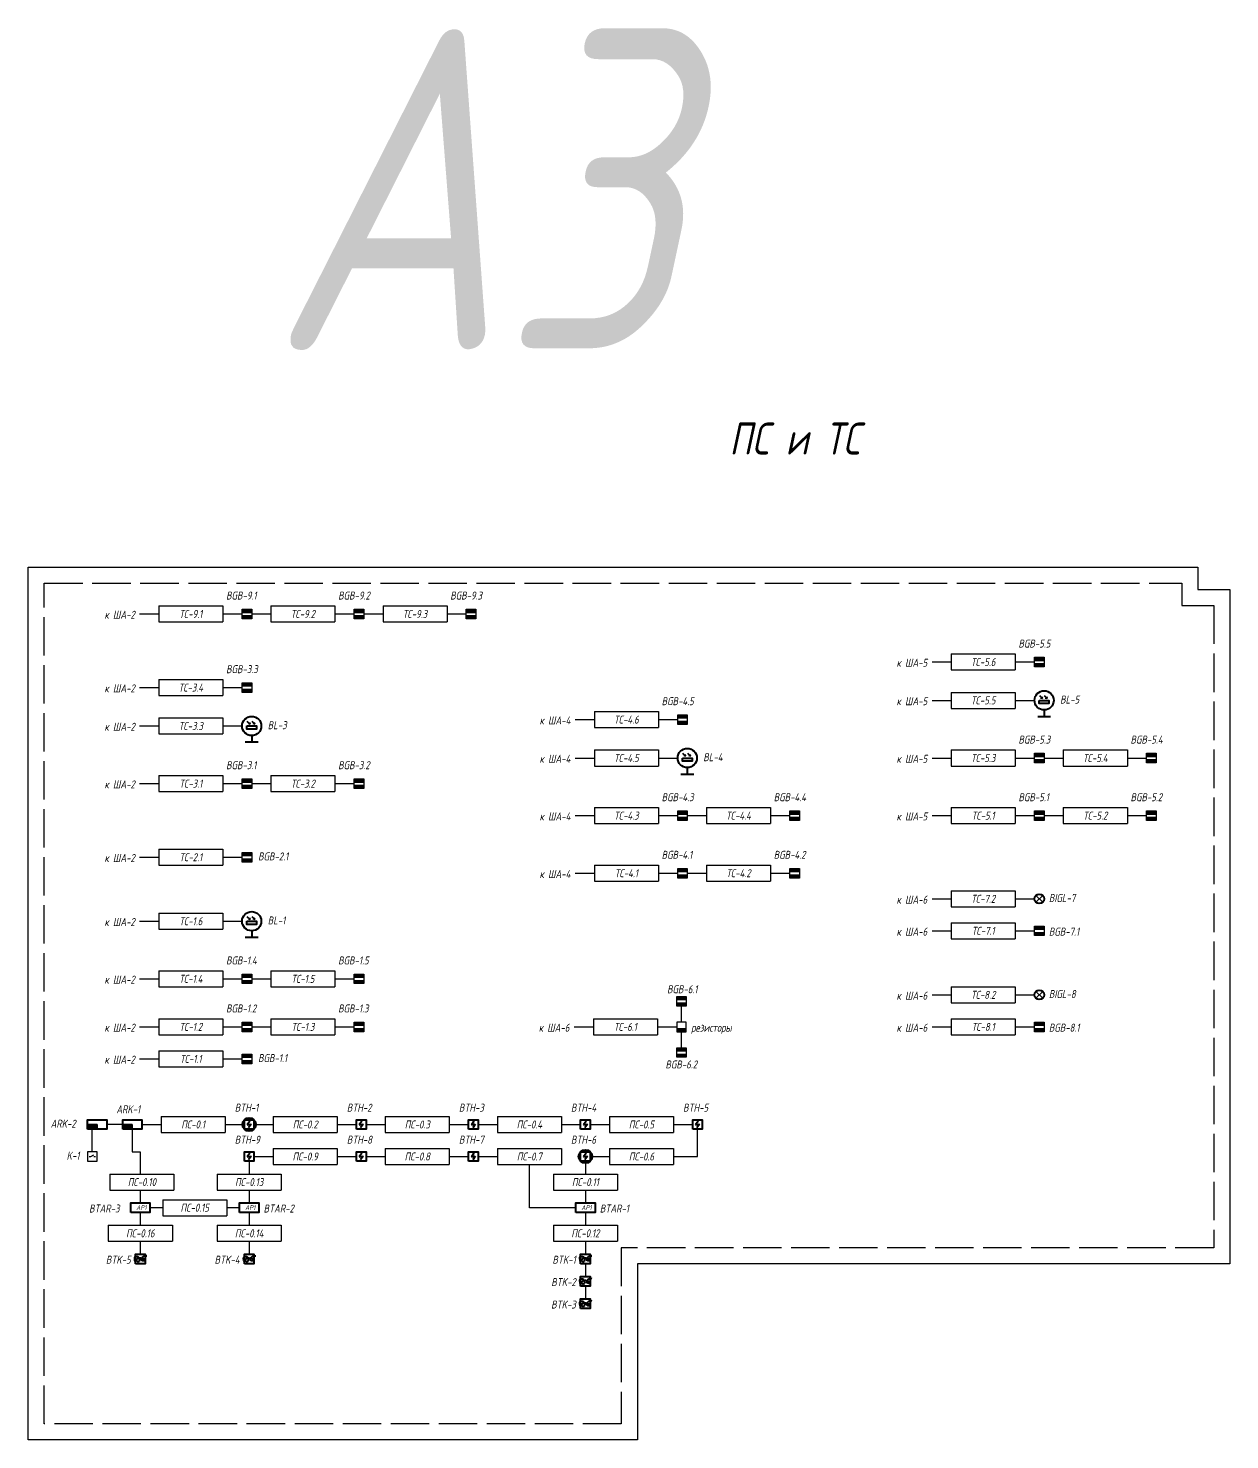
# Model space of a CAD drawing. Header units: millimetres. Extents: x -1048 to 3005, y -1068 to 487.
# Drawn here: x 2630 to 3005.2, y -382 to 59 of the extents above; entities that cross this region are included whole.
import ezdxf
from ezdxf.enums import TextEntityAlignment as Align

# ---------------------------------------------------------------- set-up
doc = ezdxf.new("R2010")
doc.units = ezdxf.units.MM
doc.linetypes.add('ACAD_ISO02W100', pattern=[15, 12, -3])
doc.layers.add('noprint', color=2, linetype='Continuous', plot=False)
doc.styles.add('ГОСТ-ISOCPEUR', font='isocpeui.ttf', dxfattribs={"width": 0.8})

# ---------------------------------------------------------------- blocks, each defined once
blk = doc.blocks.new('ППК')
at = {"lineweight": -2}
blk.add_hatch(color=0, dxfattribs=at).paths.add_polyline_path([(-3, 0), (-3, 1.5), (-6, 1.5), (-6, 0)])
at = {"color": 0, "lineweight": -2}
for p in [(-6, 1.5), (-3, 0)]:
    blk.add_line(p, (-3, 1.5), dxfattribs=at)
blk.add_lwpolyline([(-6, 0), (-6, 3), (0, 3), (0, 0)], close=True, dxfattribs=at)
blk = doc.blocks.new('*T309')
at = {"color": 0, "lineweight": -2}
for p, q in [((0, 0), (20, 0)), ((0, 0), (0, -5)), ((20, 0), (20, -5)), ((0, -5), (20, -5))]:
    blk.add_line(p, q, dxfattribs=at)
at = {"color": 1, "insert": (10, -2.5), "char_height": 2.5, "width": 19, "attachment_point": 5, "style": 'ГОСТ-ISOCPEUR'}
blk.add_mtext('{ПС-0.1}', dxfattribs=at)
blk = doc.blocks.new('дымовой')
at = {"color": 0, "lineweight": -2}
for p, q in [((-1.3, 2.5), (-2.11, 1.35)), ((-2.11, 1.35), (-0.89, 1.65)), ((-0.89, 1.65), (-1.71, 0.5))]:
    blk.add_line(p, q, dxfattribs=at)
blk.add_lwpolyline([(-3, 0), (-3, 3), (0, 3), (0, 0)], close=True, dxfattribs=at)
blk = doc.blocks.new('*T310')
at = {"color": 0, "lineweight": -2}
for p, q in [((0, 0), (20, 0)), ((0, 0), (0, -5)), ((20, 0), (20, -5)), ((0, -5), (20, -5))]:
    blk.add_line(p, q, dxfattribs=at)
at = {"color": 1, "insert": (10, -2.5), "char_height": 2.5, "width": 19, "attachment_point": 5, "style": 'ГОСТ-ISOCPEUR'}
blk.add_mtext('{ПС-0.2}', dxfattribs=at)
blk = doc.blocks.new('*T311')
at = {"color": 0, "lineweight": -2}
for p, q in [((0, 0), (20, 0)), ((0, 0), (0, -5)), ((20, 0), (20, -5)), ((0, -5), (20, -5))]:
    blk.add_line(p, q, dxfattribs=at)
at = {"color": 1, "insert": (10, -2.5), "char_height": 2.5, "width": 19, "attachment_point": 5, "style": 'ГОСТ-ISOCPEUR'}
blk.add_mtext('{ПС-0.3}', dxfattribs=at)
blk = doc.blocks.new('*T312')
at = {"color": 0, "lineweight": -2}
for p, q in [((0, 0), (20, 0)), ((0, 0), (0, -5)), ((20, 0), (20, -5)), ((0, -5), (20, -5))]:
    blk.add_line(p, q, dxfattribs=at)
at = {"color": 1, "insert": (10, -2.5), "char_height": 2.5, "width": 19, "attachment_point": 5, "style": 'ГОСТ-ISOCPEUR'}
blk.add_mtext('{ПС-0.4}', dxfattribs=at)
blk = doc.blocks.new('*T313')
at = {"color": 0, "lineweight": -2}
for p, q in [((0, 0), (20, 0)), ((0, 0), (0, -5)), ((20, 0), (20, -5)), ((0, -5), (20, -5))]:
    blk.add_line(p, q, dxfattribs=at)
at = {"color": 1, "insert": (10, -2.5), "char_height": 2.5, "width": 19, "attachment_point": 5, "style": 'ГОСТ-ISOCPEUR'}
blk.add_mtext('{ПС-0.5}', dxfattribs=at)
blk = doc.blocks.new('*T314')
at = {"color": 0, "lineweight": -2}
for p, q in [((0, 0), (20, 0)), ((0, 0), (0, -5)), ((20, 0), (20, -5)), ((0, -5), (20, -5))]:
    blk.add_line(p, q, dxfattribs=at)
at = {"color": 1, "insert": (10, -2.5), "char_height": 2.5, "width": 19, "attachment_point": 5, "style": 'ГОСТ-ISOCPEUR'}
blk.add_mtext('{ПС-0.6}', dxfattribs=at)
blk = doc.blocks.new('*T315')
at = {"color": 0, "lineweight": -2}
for p, q in [((0, 0), (20, 0)), ((0, 0), (0, -5)), ((20, 0), (20, -5)), ((0, -5), (20, -5))]:
    blk.add_line(p, q, dxfattribs=at)
at = {"color": 1, "insert": (10, -2.5), "char_height": 2.5, "width": 19, "attachment_point": 5, "style": 'ГОСТ-ISOCPEUR'}
blk.add_mtext('{ПС-0.7}', dxfattribs=at)
blk = doc.blocks.new('*T316')
at = {"color": 0, "lineweight": -2}
for p, q in [((0, 0), (20, 0)), ((0, 0), (0, -5)), ((20, 0), (20, -5)), ((0, -5), (20, -5))]:
    blk.add_line(p, q, dxfattribs=at)
at = {"color": 1, "insert": (10, -2.5), "char_height": 2.5, "width": 19, "attachment_point": 5, "style": 'ГОСТ-ISOCPEUR'}
blk.add_mtext('{ПС-0.8}', dxfattribs=at)
blk = doc.blocks.new('*T317')
at = {"color": 0, "lineweight": -2}
for p, q in [((0, 0), (20, 0)), ((0, 0), (0, -5)), ((20, 0), (20, -5)), ((0, -5), (20, -5))]:
    blk.add_line(p, q, dxfattribs=at)
at = {"color": 1, "insert": (10, -2.5), "char_height": 2.5, "width": 19, "attachment_point": 5, "style": 'ГОСТ-ISOCPEUR'}
blk.add_mtext('{ПС-0.9}', dxfattribs=at)
blk = doc.blocks.new('*T318')
at = {"color": 0, "lineweight": -2}
for p, q in [((0, 0), (20, 0)), ((0, 0), (0, -5)), ((20, 0), (20, -5)), ((0, -5), (20, -5))]:
    blk.add_line(p, q, dxfattribs=at)
at = {"color": 1, "insert": (10, -2.5), "char_height": 2.5, "width": 19, "attachment_point": 5, "style": 'ГОСТ-ISOCPEUR'}
blk.add_mtext('{ПС-0.10}', dxfattribs=at)
blk = doc.blocks.new('Геркон2')
for points in [[(3, 3), (0, 3), (0, 2), (3, 2)], [(3, 1), (0, 1), (0, 0), (3, 0)]]:
    blk.add_hatch(color=256).paths.add_polyline_path(points)
at = {"color": 0}
for p, q in [((0, 0), (0, 3)), ((0, 3), (3, 3)), ((0, 2), (3, 2)), ((0, 1), (3, 1)), ((3, 0), (0, 0)), ((3, 3), (3, 0))]:
    blk.add_line(p, q, dxfattribs=at)
blk = doc.blocks.new('*T319')
at = {"color": 0, "lineweight": -2}
for p, q in [((0, 0), (20, 0)), ((0, 0), (0, -5)), ((20, 0), (20, -5)), ((0, -5), (20, -5))]:
    blk.add_line(p, q, dxfattribs=at)
at = {"color": 0, "insert": (10, -2.5), "char_height": 2.5, "width": 19, "attachment_point": 5, "style": 'ГОСТ-ISOCPEUR'}
blk.add_mtext('{ТС-1.1}', dxfattribs=at)
blk = doc.blocks.new('*T320')
at = {"color": 0, "lineweight": -2}
for p, q in [((0, 0), (20, 0)), ((0, 0), (0, -5)), ((20, 0), (20, -5)), ((0, -5), (20, -5))]:
    blk.add_line(p, q, dxfattribs=at)
at = {"color": 0, "insert": (10, -2.5), "char_height": 2.5, "width": 19, "attachment_point": 5, "style": 'ГОСТ-ISOCPEUR'}
blk.add_mtext('{ТС-1.2}', dxfattribs=at)
blk = doc.blocks.new('*T321')
at = {"color": 0, "lineweight": -2}
for p, q in [((0, 0), (20, 0)), ((0, 0), (0, -5)), ((20, 0), (20, -5)), ((0, -5), (20, -5))]:
    blk.add_line(p, q, dxfattribs=at)
at = {"color": 0, "insert": (10, -2.5), "char_height": 2.5, "width": 19, "attachment_point": 5, "style": 'ГОСТ-ISOCPEUR'}
blk.add_mtext('{ТС-1.3}', dxfattribs=at)
blk = doc.blocks.new('*T322')
at = {"color": 0, "lineweight": -2}
for p, q in [((0, 0), (20, 0)), ((0, 0), (0, -5)), ((20, 0), (20, -5)), ((0, -5), (20, -5))]:
    blk.add_line(p, q, dxfattribs=at)
at = {"color": 0, "insert": (10, -2.5), "char_height": 2.5, "width": 19, "attachment_point": 5, "style": 'ГОСТ-ISOCPEUR'}
blk.add_mtext('{ТС-1.4}', dxfattribs=at)
blk = doc.blocks.new('*T323')
at = {"color": 0, "lineweight": -2}
for p, q in [((0, 0), (20, 0)), ((0, 0), (0, -5)), ((20, 0), (20, -5)), ((0, -5), (20, -5))]:
    blk.add_line(p, q, dxfattribs=at)
at = {"color": 0, "insert": (10, -2.5), "char_height": 2.5, "width": 19, "attachment_point": 5, "style": 'ГОСТ-ISOCPEUR'}
blk.add_mtext('{ТС-1.5}', dxfattribs=at)
blk = doc.blocks.new('фотоэлемент')
at = {"color": 0, "lineweight": -2}
for p, q in [((-1.48, 6.52), (-0.51, 5.55)), ((-0.51, 5.55), (-1.02, 5.74)), ((-0.51, 5.55), (-0.7, 6.06)), ((0.02, 6.52), (0.99, 5.55)), ((0.99, 5.55), (0.48, 5.74)), ((0.99, 5.55), (0.8, 6.06)), ((-2, 0), (2, 0)), ((0, 2), (0, 0))]:
    blk.add_line(p, q, dxfattribs=at)
blk.add_lwpolyline([(-1.5, 5), (1.5, 5), (1.5, 4), (-1.5, 4)], close=True, dxfattribs=at)
blk.add_circle((0, 5), 3, dxfattribs=at)
blk = doc.blocks.new('*T324')
at = {"color": 0, "lineweight": -2}
for p, q in [((0, 0), (20, 0)), ((0, 0), (0, -5)), ((20, 0), (20, -5)), ((0, -5), (20, -5))]:
    blk.add_line(p, q, dxfattribs=at)
at = {"color": 0, "insert": (10, -2.5), "char_height": 2.5, "width": 19, "attachment_point": 5, "style": 'ГОСТ-ISOCPEUR'}
blk.add_mtext('{ТС-1.6}', dxfattribs=at)
blk = doc.blocks.new('*T325')
at = {"color": 0, "lineweight": -2}
for p, q in [((0, 0), (20, 0)), ((0, 0), (0, -5)), ((20, 0), (20, -5)), ((0, -5), (20, -5))]:
    blk.add_line(p, q, dxfattribs=at)
at = {"color": 0, "insert": (10, -2.5), "char_height": 2.5, "width": 19, "attachment_point": 5, "style": 'ГОСТ-ISOCPEUR'}
blk.add_mtext('{ТС-2.1}', dxfattribs=at)
blk = doc.blocks.new('*T326')
at = {"color": 0, "lineweight": -2}
for p, q in [((0, 0), (20, 0)), ((0, 0), (0, -5)), ((20, 0), (20, -5)), ((0, -5), (20, -5))]:
    blk.add_line(p, q, dxfattribs=at)
at = {"color": 0, "insert": (10, -2.5), "char_height": 2.5, "width": 19, "attachment_point": 5, "style": 'ГОСТ-ISOCPEUR'}
blk.add_mtext('{ТС-3.1}', dxfattribs=at)
blk = doc.blocks.new('*T327')
at = {"color": 0, "lineweight": -2}
for p, q in [((0, 0), (20, 0)), ((0, 0), (0, -5)), ((20, 0), (20, -5)), ((0, -5), (20, -5))]:
    blk.add_line(p, q, dxfattribs=at)
at = {"color": 0, "insert": (10, -2.5), "char_height": 2.5, "width": 19, "attachment_point": 5, "style": 'ГОСТ-ISOCPEUR'}
blk.add_mtext('{ТС-3.2}', dxfattribs=at)
blk = doc.blocks.new('*T328')
at = {"color": 0, "lineweight": -2}
for p, q in [((0, 0), (20, 0)), ((0, 0), (0, -5)), ((20, 0), (20, -5)), ((0, -5), (20, -5))]:
    blk.add_line(p, q, dxfattribs=at)
at = {"color": 0, "insert": (10, -2.5), "char_height": 2.5, "width": 19, "attachment_point": 5, "style": 'ГОСТ-ISOCPEUR'}
blk.add_mtext('{ТС-3.3}', dxfattribs=at)
blk = doc.blocks.new('*T329')
at = {"color": 0, "lineweight": -2}
for p, q in [((0, 0), (20, 0)), ((0, 0), (0, -5)), ((20, 0), (20, -5)), ((0, -5), (20, -5))]:
    blk.add_line(p, q, dxfattribs=at)
at = {"color": 0, "insert": (10, -2.5), "char_height": 2.5, "width": 19, "attachment_point": 5, "style": 'ГОСТ-ISOCPEUR'}
blk.add_mtext('{ТС-3.4}', dxfattribs=at)
blk = doc.blocks.new('*T330')
at = {"color": 0, "lineweight": -2}
for p, q in [((0, 0), (20, 0)), ((0, 0), (0, -5)), ((20, 0), (20, -5)), ((0, -5), (20, -5))]:
    blk.add_line(p, q, dxfattribs=at)
at = {"color": 0, "insert": (10, -2.5), "char_height": 2.5, "width": 19, "attachment_point": 5, "style": 'ГОСТ-ISOCPEUR'}
blk.add_mtext('{ТС-9.1}', dxfattribs=at)
blk = doc.blocks.new('*T331')
at = {"color": 0, "lineweight": -2}
for p, q in [((0, 0), (20, 0)), ((0, 0), (0, -5)), ((20, 0), (20, -5)), ((0, -5), (20, -5))]:
    blk.add_line(p, q, dxfattribs=at)
at = {"color": 0, "insert": (10, -2.5), "char_height": 2.5, "width": 19, "attachment_point": 5, "style": 'ГОСТ-ISOCPEUR'}
blk.add_mtext('{ТС-9.2}', dxfattribs=at)
blk = doc.blocks.new('*T332')
at = {"color": 0, "lineweight": -2}
for p, q in [((0, 0), (20, 0)), ((0, 0), (0, -5)), ((20, 0), (20, -5)), ((0, -5), (20, -5))]:
    blk.add_line(p, q, dxfattribs=at)
at = {"color": 0, "insert": (10, -2.5), "char_height": 2.5, "width": 19, "attachment_point": 5, "style": 'ГОСТ-ISOCPEUR'}
blk.add_mtext('{ТС-9.3}', dxfattribs=at)
blk = doc.blocks.new('*T333')
at = {"color": 0, "lineweight": -2}
for p, q in [((0, 0), (20, 0)), ((0, 0), (0, -5)), ((20, 0), (20, -5)), ((0, -5), (20, -5))]:
    blk.add_line(p, q, dxfattribs=at)
at = {"color": 0, "insert": (10, -2.5), "char_height": 2.5, "width": 19, "attachment_point": 5, "style": 'ГОСТ-ISOCPEUR'}
blk.add_mtext('{ТС-4.5}', dxfattribs=at)
blk = doc.blocks.new('*T334')
at = {"color": 0, "lineweight": -2}
for p, q in [((0, 0), (20, 0)), ((0, 0), (0, -5)), ((20, 0), (20, -5)), ((0, -5), (20, -5))]:
    blk.add_line(p, q, dxfattribs=at)
at = {"color": 0, "insert": (10, -2.5), "char_height": 2.5, "width": 19, "attachment_point": 5, "style": 'ГОСТ-ISOCPEUR'}
blk.add_mtext('{ТС-4.6}', dxfattribs=at)
blk = doc.blocks.new('*T335')
at = {"color": 0, "lineweight": -2}
for p, q in [((0, 0), (20, 0)), ((0, 0), (0, -5)), ((20, 0), (20, -5)), ((0, -5), (20, -5))]:
    blk.add_line(p, q, dxfattribs=at)
at = {"color": 0, "insert": (10, -2.5), "char_height": 2.5, "width": 19, "attachment_point": 5, "style": 'ГОСТ-ISOCPEUR'}
blk.add_mtext('{ТС-4.3}', dxfattribs=at)
blk = doc.blocks.new('*T336')
at = {"color": 0, "lineweight": -2}
for p, q in [((0, 0), (20, 0)), ((0, 0), (0, -5)), ((20, 0), (20, -5)), ((0, -5), (20, -5))]:
    blk.add_line(p, q, dxfattribs=at)
at = {"color": 0, "insert": (10, -2.5), "char_height": 2.5, "width": 19, "attachment_point": 5, "style": 'ГОСТ-ISOCPEUR'}
blk.add_mtext('{ТС-4.4}', dxfattribs=at)
blk = doc.blocks.new('*T337')
at = {"color": 0, "linetype": 'ByBlock', "lineweight": -2, "transparency": 16777216}
for p, q in [((0, 0), (20, 0)), ((0, 0), (0, -5)), ((20, 0), (20, -5)), ((0, -5), (20, -5))]:
    blk.add_line(p, q, dxfattribs=at)
at = {"color": 0, "transparency": 16777216, "insert": (10, -2.5), "char_height": 2.5, "width": 19, "attachment_point": 5, "style": 'ГОСТ-ISOCPEUR'}
blk.add_mtext('{ТС-6.1}', dxfattribs=at)
blk = doc.blocks.new('*T338')
at = {"color": 0, "lineweight": -2}
for p, q in [((0, 0), (20, 0)), ((0, 0), (0, -5)), ((20, 0), (20, -5)), ((0, -5), (20, -5))]:
    blk.add_line(p, q, dxfattribs=at)
at = {"color": 0, "insert": (10, -2.5), "char_height": 2.5, "width": 19, "attachment_point": 5, "style": 'ГОСТ-ISOCPEUR'}
blk.add_mtext('{ТС-8.1}', dxfattribs=at)
blk = doc.blocks.new('*T339')
at = {"color": 0, "lineweight": -2}
for p, q in [((0, 0), (20, 0)), ((0, 0), (0, -5)), ((20, 0), (20, -5)), ((0, -5), (20, -5))]:
    blk.add_line(p, q, dxfattribs=at)
at = {"color": 0, "insert": (10, -2.5), "char_height": 2.5, "width": 19, "attachment_point": 5, "style": 'ГОСТ-ISOCPEUR'}
blk.add_mtext('{ТС-8.2}', dxfattribs=at)
blk = doc.blocks.new('*T340')
at = {"color": 0, "lineweight": -2}
for p, q in [((0, 0), (20, 0)), ((0, 0), (0, -5)), ((20, 0), (20, -5)), ((0, -5), (20, -5))]:
    blk.add_line(p, q, dxfattribs=at)
at = {"color": 0, "insert": (10, -2.5), "char_height": 2.5, "width": 19, "attachment_point": 5, "style": 'ГОСТ-ISOCPEUR'}
blk.add_mtext('{ТС-7.1}', dxfattribs=at)
blk = doc.blocks.new('*T341')
at = {"color": 0, "lineweight": -2}
for p, q in [((0, 0), (20, 0)), ((0, 0), (0, -5)), ((20, 0), (20, -5)), ((0, -5), (20, -5))]:
    blk.add_line(p, q, dxfattribs=at)
at = {"color": 0, "insert": (10, -2.5), "char_height": 2.5, "width": 19, "attachment_point": 5, "style": 'ГОСТ-ISOCPEUR'}
blk.add_mtext('{ТС-7.2}', dxfattribs=at)
blk = doc.blocks.new('*T342')
at = {"color": 0, "lineweight": -2}
for p, q in [((0, 0), (20, 0)), ((0, 0), (0, -5)), ((20, 0), (20, -5)), ((0, -5), (20, -5))]:
    blk.add_line(p, q, dxfattribs=at)
at = {"color": 0, "insert": (10, -2.5), "char_height": 2.5, "width": 19, "attachment_point": 5, "style": 'ГОСТ-ISOCPEUR'}
blk.add_mtext('{ТС-5.1}', dxfattribs=at)
blk = doc.blocks.new('*T343')
at = {"color": 0, "lineweight": -2}
for p, q in [((0, 0), (20, 0)), ((0, 0), (0, -5)), ((20, 0), (20, -5)), ((0, -5), (20, -5))]:
    blk.add_line(p, q, dxfattribs=at)
at = {"color": 0, "insert": (10, -2.5), "char_height": 2.5, "width": 19, "attachment_point": 5, "style": 'ГОСТ-ISOCPEUR'}
blk.add_mtext('{ТС-5.2}', dxfattribs=at)
blk = doc.blocks.new('*T344')
at = {"color": 0, "lineweight": -2}
for p, q in [((0, 0), (20, 0)), ((0, 0), (0, -5)), ((20, 0), (20, -5)), ((0, -5), (20, -5))]:
    blk.add_line(p, q, dxfattribs=at)
at = {"color": 0, "insert": (10, -2.5), "char_height": 2.5, "width": 19, "attachment_point": 5, "style": 'ГОСТ-ISOCPEUR'}
blk.add_mtext('{ТС-5.5}', dxfattribs=at)
blk = doc.blocks.new('*T345')
at = {"color": 0, "lineweight": -2}
for p, q in [((0, 0), (20, 0)), ((0, 0), (0, -5)), ((20, 0), (20, -5)), ((0, -5), (20, -5))]:
    blk.add_line(p, q, dxfattribs=at)
at = {"color": 0, "insert": (10, -2.5), "char_height": 2.5, "width": 19, "attachment_point": 5, "style": 'ГОСТ-ISOCPEUR'}
blk.add_mtext('{ТС-5.6}', dxfattribs=at)
blk = doc.blocks.new('реле контроля напряжения')
at = {"color": 0, "ltscale": 100}
for p, q in [((0.5, 1.5), (1, 1.5)), ((1, 1.5), (2, 2)), ((2, 1.5), (2.5, 1.5))]:
    blk.add_line(p, q, dxfattribs=at)
blk.add_lwpolyline([(0, 0), (3, 0), (3, 3), (0, 3)], close=True, dxfattribs=at)
blk = doc.blocks.new('*T355')
at = {"color": 0, "lineweight": -2}
for p, q in [((0, 0), (20, 0)), ((0, 0), (0, -5)), ((20, 0), (20, -5)), ((0, -5), (20, -5))]:
    blk.add_line(p, q, dxfattribs=at)
at = {"color": 0, "insert": (10, -2.5), "char_height": 2.5, "width": 19, "attachment_point": 5, "style": 'ГОСТ-ISOCPEUR'}
blk.add_mtext('{ТС-4.1}', dxfattribs=at)
blk = doc.blocks.new('*T356')
at = {"color": 0, "lineweight": -2}
for p, q in [((0, 0), (20, 0)), ((0, 0), (0, -5)), ((20, 0), (20, -5)), ((0, -5), (20, -5))]:
    blk.add_line(p, q, dxfattribs=at)
at = {"color": 0, "insert": (10, -2.5), "char_height": 2.5, "width": 19, "attachment_point": 5, "style": 'ГОСТ-ISOCPEUR'}
blk.add_mtext('{ТС-4.2}', dxfattribs=at)
blk = doc.blocks.new('*T357')
at = {"color": 0, "lineweight": -2}
for p, q in [((0, 0), (20, 0)), ((0, 0), (0, -5)), ((20, 0), (20, -5)), ((0, -5), (20, -5))]:
    blk.add_line(p, q, dxfattribs=at)
at = {"color": 0, "insert": (10, -2.5), "char_height": 2.5, "width": 19, "attachment_point": 5, "style": 'ГОСТ-ISOCPEUR'}
blk.add_mtext('{ТС-5.3}', dxfattribs=at)
blk = doc.blocks.new('*T358')
at = {"color": 0, "lineweight": -2}
for p, q in [((0, 0), (20, 0)), ((0, 0), (0, -5)), ((20, 0), (20, -5)), ((0, -5), (20, -5))]:
    blk.add_line(p, q, dxfattribs=at)
at = {"color": 0, "insert": (10, -2.5), "char_height": 2.5, "width": 19, "attachment_point": 5, "style": 'ГОСТ-ISOCPEUR'}
blk.add_mtext('{ТС-5.4}', dxfattribs=at)
blk = doc.blocks.new('расширитель ДПЛС 1 шлейф')
at = {"color": 0, "lineweight": -2}
blk.add_lwpolyline([(0, -3), (0, 0), (6, 0), (6, -3)], close=True, dxfattribs=at)
at = {"color": 0, "lineweight": -2, "style": 'ГОСТ-ISOCPEUR', "width": 0.8}
blk.add_text('АР1', height=1.5, dxfattribs=at).set_placement((1.75, -2.2))
blk = doc.blocks.new('термокабель')
at = {"color": 0, "lineweight": -2}
blk.add_lwpolyline([(0, -3), (0, 0), (3, 0), (3, -3)], close=True, dxfattribs=at)
at = {"color": 0, "lineweight": -2, "start_tangent": (-0.152057, 0.988372), "end_tangent": (0.951223, -0.308505)}
blk.add_spline([(-0.11, -2.2), (-0.11, -0.88), (0.87, -0.88), (0.87, -2.44), (0.27, -1.84), (0.75, -1.36), (1.53, -1.18), (2.99, -1.99), (2.01, -1.99), (2.01, -1.36), (2.78, -0.58), (3.53, -0.58)], degree=3, dxfattribs=at)
blk = doc.blocks.new('*T373')
at = {"color": 0, "lineweight": -2}
for p, q in [((0, 0), (20, 0)), ((0, 0), (0, -5)), ((20, 0), (20, -5)), ((0, -5), (20, -5))]:
    blk.add_line(p, q, dxfattribs=at)
at = {"color": 1, "insert": (10, -2.5), "char_height": 2.5, "width": 19, "attachment_point": 5, "style": 'ГОСТ-ISOCPEUR'}
blk.add_mtext('{ПС-0.11}', dxfattribs=at)
blk = doc.blocks.new('*T374')
at = {"color": 0, "lineweight": -2}
for p, q in [((0, 0), (20, 0)), ((0, 0), (0, -5)), ((20, 0), (20, -5)), ((0, -5), (20, -5))]:
    blk.add_line(p, q, dxfattribs=at)
at = {"color": 1, "insert": (10, -2.5), "char_height": 2.5, "width": 19, "attachment_point": 5, "style": 'ГОСТ-ISOCPEUR'}
blk.add_mtext('{ПС-0.12}', dxfattribs=at)
blk = doc.blocks.new('*T375')
at = {"color": 0, "lineweight": -2}
for p, q in [((0, 0), (20, 0)), ((0, 0), (0, -5)), ((20, 0), (20, -5)), ((0, -5), (20, -5))]:
    blk.add_line(p, q, dxfattribs=at)
at = {"color": 1, "insert": (10, -2.5), "char_height": 2.5, "width": 19, "attachment_point": 5, "style": 'ГОСТ-ISOCPEUR'}
blk.add_mtext('{ПС-0.13}', dxfattribs=at)
blk = doc.blocks.new('*T376')
at = {"color": 0, "lineweight": -2}
for p, q in [((0, 0), (20, 0)), ((0, 0), (0, -5)), ((20, 0), (20, -5)), ((0, -5), (20, -5))]:
    blk.add_line(p, q, dxfattribs=at)
at = {"color": 1, "insert": (10, -2.5), "char_height": 2.5, "width": 19, "attachment_point": 5, "style": 'ГОСТ-ISOCPEUR'}
blk.add_mtext('{ПС-0.14}', dxfattribs=at)
blk = doc.blocks.new('*T377')
at = {"color": 0, "lineweight": -2}
for p, q in [((0, 0), (20, 0)), ((0, 0), (0, -5)), ((20, 0), (20, -5)), ((0, -5), (20, -5))]:
    blk.add_line(p, q, dxfattribs=at)
at = {"color": 1, "insert": (10, -2.5), "char_height": 2.5, "width": 19, "attachment_point": 5, "style": 'ГОСТ-ISOCPEUR'}
blk.add_mtext('{ПС-0.15}', dxfattribs=at)
blk = doc.blocks.new('*T378')
at = {"color": 0, "lineweight": -2}
for p, q in [((0, 0), (20, 0)), ((0, 0), (0, -5)), ((20, 0), (20, -5)), ((0, -5), (20, -5))]:
    blk.add_line(p, q, dxfattribs=at)
at = {"color": 1, "insert": (10, -2.5), "char_height": 2.5, "width": 19, "attachment_point": 5, "style": 'ГОСТ-ISOCPEUR'}
blk.add_mtext('{ПС-0.16}', dxfattribs=at)
blk = doc.blocks.new('шкаф')
blk.add_hatch(color=256).paths.add_polyline_path([(3, 0), (3, 1), (0, 1), (0, 0)])
blk.add_line((0, 1), (3, 1))
blk.add_lwpolyline([(0, 0), (3, 0), (3, 3), (0, 3)], close=True)

msp = doc.modelspace()

# ---------------------------------------------------------------- linework, layer by layer
at = {"ltscale": 0.2}
for p, q in [((2664.79, -124), (2670.79, -124)), ((2690.79, -124), (2696.79, -124)), ((2699.79, -124), (2705.79, -124)), ((2725.79, -124), (2731.79, -124)), ((2734.79, -124), (2740.79, -124)), ((2760.79, -124), (2766.79, -124)), ((2912.24, -139), (2918.24, -139)), ((2938.24, -139), (2944.24, -139)), ((2664.79, -147), (2670.79, -147)), ((2690.79, -147), (2696.79, -147)), ((2912.24, -151), (2918.24, -151)), ((2938.24, -151), (2944.24, -151)), ((2800.81, -157), (2806.81, -157)), ((2826.81, -157), (2832.81, -157)), ((2664.79, -159), (2670.79, -159)), ((2690.79, -159), (2696.79, -159)), ((2800.81, -169), (2806.81, -169)), ((2826.81, -169), (2832.81, -169)), ((2912.24, -169), (2918.24, -169)), ((2938.24, -169), (2944.24, -169)), ((2947.24, -169), (2953.24, -169)), ((2973.24, -169), (2979.24, -169)), ((2664.79, -177), (2670.79, -177)), ((2690.79, -177), (2696.79, -177)), ((2699.79, -177), (2705.79, -177)), ((2725.79, -177), (2731.79, -177)), ((2800.81, -187), (2806.81, -187)), ((2826.81, -187), (2832.81, -187)), ((2835.81, -187), (2841.81, -187)), ((2861.81, -187), (2867.81, -187)), ((2912.24, -187), (2918.24, -187)), ((2938.24, -187), (2944.24, -187)), ((2947.24, -187), (2953.24, -187)), ((2973.24, -187), (2979.24, -187)), ((2664.79, -200), (2670.79, -200)), ((2690.79, -200), (2696.79, -200)), ((2800.81, -205), (2806.81, -205)), ((2826.81, -205), (2832.81, -205)), ((2835.81, -205), (2841.81, -205)), ((2861.81, -205), (2867.81, -205)), ((2912.24, -213), (2918.24, -213)), ((2938.24, -213), (2944.24, -213)), ((2664.79, -220), (2670.79, -220)), ((2690.79, -220), (2696.79, -220)), ((2912.24, -223), (2918.24, -223)), ((2938.24, -223), (2944.24, -223)), ((2664.79, -238), (2670.79, -238)), ((2690.79, -238), (2696.79, -238)), ((2699.79, -238), (2705.79, -238)), ((2725.79, -238), (2731.79, -238)), ((2834, -251.5), (2834, -246.5)), ((2912.24, -243), (2918.24, -243)), ((2938.24, -243), (2944.24, -243)), ((2664.79, -253), (2670.79, -253)), ((2690.79, -253), (2696.79, -253)), ((2699.79, -253), (2705.79, -253)), ((2725.79, -253), (2731.79, -253)), ((2800.5, -253), (2806.5, -253)), ((2826.5, -253), (2832.5, -253)), ((2834, -259.5), (2834, -254.5)), ((2912.24, -253), (2918.24, -253)), ((2938.24, -253), (2944.24, -253)), ((2664.79, -263), (2670.79, -263)), ((2690.79, -263), (2696.79, -263))]:
    msp.add_line(p, q, dxfattribs=at)
at = {"color": 1}
for p, q in [((2946.8, -214.06), (2944.68, -211.94)), ((2944.68, -214.06), (2946.8, -211.94)), ((2946.8, -244.06), (2944.68, -241.94)), ((2944.68, -244.06), (2946.8, -241.94))]:
    msp.add_line(p, q, dxfattribs=at)
at = {"color": 1, "ltscale": 0.2}
for p, q in [((2650, -292), (2650, -285)), ((2659.5, -283.5), (2654.5, -283.5)), ((2665.5, -283.5), (2671.5, -283.5)), ((2691.5, -283.5), (2697.5, -283.5)), ((2700.5, -283.5), (2706.5, -283.5)), ((2726.5, -283.5), (2732.5, -283.5)), ((2735.5, -283.5), (2741.5, -283.5)), ((2761.5, -283.5), (2767.5, -283.5)), ((2770.5, -283.5), (2776.5, -283.5)), ((2796.5, -283.5), (2802.5, -283.5)), ((2805.5, -283.5), (2811.5, -283.5)), ((2831.5, -283.5), (2837.5, -283.5)), ((2699, -295), (2699, -299)), ((2700.5, -293.5), (2706.5, -293.5)), ((2726.5, -293.5), (2732.5, -293.5)), ((2735.5, -293.5), (2741.5, -293.5)), ((2761.5, -293.5), (2767.5, -293.5)), ((2770.5, -293.5), (2776.5, -293.5)), ((2804, -295), (2804, -299)), ((2805.5, -293.5), (2811.5, -293.5)), ((2665, -304), (2665, -308)), ((2699, -304), (2699, -308)), ((2804, -304), (2804, -308)), ((2665, -311), (2665, -315)), ((2672, -309.5), (2668, -309.5)), ((2696, -309.5), (2692, -309.5)), ((2699, -311), (2699, -315)), ((2804, -311), (2804, -315)), ((2665, -320), (2665, -324)), ((2699, -320), (2699, -324)), ((2804, -320), (2804, -324)), ((2804, -327), (2804, -331)), ((2804, -334), (2804, -338))]:
    msp.add_line(p, q, dxfattribs=at)
for points in [[(2662.5, -285), (2662.5, -292), (2665, -292), (2665, -299)], [(2801, -309.5), (2786.5, -309.5), (2786.5, -296)]]:
    msp.add_lwpolyline(points, dxfattribs=at)
at = {"color": 1, "ltscale": 0.2, "flags": 128}
msp.add_lwpolyline([(2831.5, -293.5), (2839, -293.5), (2839, -285)], dxfattribs=at)
at = {"color": 1, "lineweight": 40}
for centre, radius in [((2945.74, -213), 1.5), ((2945.74, -243), 1.5), ((2699, -283.5), 2.12), ((2804, -293.5), 2.12)]:
    msp.add_circle(centre, radius, dxfattribs=at)
at = {"layer": 'noprint'}
msp.add_lwpolyline([(2630, -109.38), (2995.21, -109.38), (2995.21, -116.38), (3005.21, -116.38), (3005.21, -327), (2820.21, -327), (2820.21, -382), (2630, -382)], close=True, dxfattribs=at)
at = {"layer": 'noprint', "linetype": 'ACAD_ISO02W100'}
msp.add_lwpolyline([(2635, -114.38), (2990.21, -114.38), (2990.21, -121.38), (3000.21, -121.38), (3000.21, -322), (2815.21, -322), (2815.21, -377), (2635, -377)], close=True, dxfattribs=at)

# ---------------------------------------------------------------- block references
for name, p in [('*T330', (2670.79, -121.5)), ('Геркон2', (2696.79, -125.5)), ('*T331', (2705.79, -121.5)), ('Геркон2', (2731.79, -125.5)), ('*T332', (2740.79, -121.5)), ('Геркон2', (2766.79, -125.5)), ('*T345', (2918.24, -136.5)), ('Геркон2', (2944.24, -140.5)), ('*T329', (2670.79, -144.5)), ('Геркон2', (2696.79, -148.5)), ('*T344', (2918.24, -148.5)), ('*T328', (2670.79, -156.5)), ('*T334', (2806.81, -154.5)), ('Геркон2', (2832.81, -158.5)), ('*T333', (2806.81, -166.5)), ('*T357', (2918.24, -166.5)), ('Геркон2', (2944.24, -170.5)), ('*T358', (2953.24, -166.5)), ('Геркон2', (2979.24, -170.5)), ('*T326', (2670.79, -174.5)), ('Геркон2', (2696.79, -178.5)), ('*T327', (2705.79, -174.5)), ('Геркон2', (2731.79, -178.5)), ('*T335', (2806.81, -184.5)), ('*T336', (2841.81, -184.5)), ('*T342', (2918.24, -184.5)), ('*T343', (2953.24, -184.5)), ('Геркон2', (2832.81, -188.5)), ('Геркон2', (2867.81, -188.5)), ('Геркон2', (2944.24, -188.5)), ('Геркон2', (2979.24, -188.5)), ('*T325', (2670.79, -197.5)), ('Геркон2', (2696.79, -201.5)), ('*T355', (2806.81, -202.5)), ('*T356', (2841.81, -202.5)), ('Геркон2', (2832.81, -206.5)), ('Геркон2', (2867.81, -206.5)), ('*T341', (2918.24, -210.5)), ('*T324', (2670.79, -217.5)), ('*T340', (2918.24, -220.5)), ('Геркон2', (2944.24, -224.5)), ('*T322', (2670.79, -235.5)), ('Геркон2', (2696.79, -239.5)), ('*T323', (2705.79, -235.5)), ('Геркон2', (2731.79, -239.5)), ('*T339', (2918.24, -240.5)), ('Геркон2', (2832.5, -246.5)), ('*T320', (2670.79, -250.5)), ('*T321', (2705.79, -250.5)), ('*T337', (2806.5, -250.5)), ('*T338', (2918.24, -250.5)), ('Геркон2', (2696.79, -254.5)), ('Геркон2', (2731.79, -254.5)), ('шкаф', (2832.5, -254.5)), ('Геркон2', (2944.24, -254.5)), ('Геркон2', (2832.5, -262.5)), ('*T319', (2670.79, -260.5)), ('Геркон2', (2696.79, -264.5)), ('*T309', (2671.5, -281)), ('*T310', (2706.5, -281)), ('*T311', (2741.5, -281)), ('*T312', (2776.5, -281)), ('*T313', (2811.5, -281)), ('*T317', (2706.5, -291)), ('*T316', (2741.5, -291)), ('*T315', (2776.5, -291)), ('*T314', (2811.5, -291)), ('*T318', (2655.5, -299)), ('*T375', (2689, -299)), ('*T373', (2794, -299)), ('*T377', (2672, -307)), ('*T378', (2655, -315)), ('*T376', (2689, -315)), ('*T374', (2794, -315))]:
    msp.add_blockref(name, p)
at = {"lineweight": 40}
for p in [(2947.24, -156), (2699.79, -164), (2835.81, -174), (2699.79, -225)]:
    msp.add_blockref('фотоэлемент', p, dxfattribs=at)
at = {"color": 1, "lineweight": 40}
for name, p in [('ППК', (2654.5, -285)), ('ППК', (2665.5, -285)), ('дымовой', (2700.5, -285)), ('дымовой', (2735.5, -285)), ('дымовой', (2770.5, -285)), ('дымовой', (2805.5, -285)), ('дымовой', (2840.5, -285)), ('реле контроля напряжения', (2648.5, -295)), ('дымовой', (2700.5, -295)), ('дымовой', (2735.5, -295)), ('дымовой', (2770.5, -295)), ('дымовой', (2805.5, -295)), ('расширитель ДПЛС 1 шлейф', (2662, -308)), ('расширитель ДПЛС 1 шлейф', (2696, -308)), ('расширитель ДПЛС 1 шлейф', (2801, -308)), ('термокабель', (2663.5, -324)), ('термокабель', (2697.5, -324)), ('термокабель', (2802.5, -324)), ('термокабель', (2802.5, -331)), ('термокабель', (2802.5, -338))]:
    msp.add_blockref(name, p, dxfattribs=at)

# ---------------------------------------------------------------- texts
at = {"style": 'ГОСТ-ISOCPEUR', "width": 0.8}
for s, p in [('BGB-9.1', (2691.79, -119.5)), ('BGB-9.2', (2726.79, -119.5)), ('BGB-9.3', (2761.79, -119.5)), ('BGB-5.5', (2939.24, -134.5)), ('BGB-3.3', (2691.79, -142.5)), ('BL-5', (2952.24, -152)), ('BGB-4.5', (2827.81, -152.5)), ('BL-3', (2704.79, -160)), ('BGB-5.3', (2939.24, -164.5)), ('BGB-5.4', (2974.24, -164.5)), ('BL-4', (2840.81, -170)), ('BGB-3.1', (2691.79, -172.5)), ('BGB-3.2', (2726.79, -172.5)), ('BGB-4.3', (2827.81, -182.5)), ('BGB-4.4', (2862.81, -182.5)), ('BGB-5.1', (2939.24, -182.5)), ('BGB-5.2', (2974.24, -182.5)), ('BGB-4.1', (2827.81, -200.5)), ('BGB-4.2', (2862.81, -200.5)), ('BGB-2.1', (2701.79, -201)), ('BIGL-7', (2948.74, -214)), ('BL-1', (2704.79, -221)), ('BGB-7.1', (2948.74, -224.5)), ('BGB-1.4', (2691.79, -233.5)), ('BGB-1.5', (2726.79, -233.5)), ('BGB-6.1', (2829.5, -242.5)), ('BIGL-8', (2948.74, -244)), ('BGB-1.2', (2691.79, -248.5)), ('BGB-1.3', (2726.79, -248.5)), ('резисторы', (2837, -254.5)), ('BGB-8.1', (2948.74, -254.5)), ('BGB-1.1', (2701.79, -264)), ('BGB-6.2', (2829, -266)), ('ARK-1', (2657.5, -280)), ('BTH-1', (2694.5, -279.5)), ('BTH-2', (2729.5, -279.5)), ('BTH-3', (2764.5, -279.5)), ('BTH-4', (2799.5, -279.5)), ('BTH-5', (2834.5, -279.5)), ('ARK-2', (2637, -284.5)), ('BTH-9', (2694.5, -289.5)), ('BTH-8', (2729.5, -289.5)), ('BTH-7', (2764.5, -289.5)), ('BTH-6', (2799.5, -289.5)), ('K-1', (2642, -294.5)), ('BTAR-3', (2649, -311)), ('BTAR-2', (2703.5, -311)), ('BTAR-1', (2808.5, -311))]:
    msp.add_text(s, height=2.5, dxfattribs=at).set_placement(p)
for s, p in [('к ША-2', (2663.29, -125.5)), ('к ША-5', (2910.74, -140.5)), ('к ША-2', (2663.29, -148.5)), ('к ША-5', (2910.74, -152.5)), ('к ША-2', (2663.29, -160.5)), ('к ША-4', (2799.31, -158.5)), ('к ША-4', (2799.31, -170.5)), ('к ША-5', (2910.74, -170.5)), ('к ША-2', (2663.29, -178.5)), ('к ША-4', (2799.31, -188.5)), ('к ША-5', (2910.74, -188.5)), ('к ША-2', (2663.29, -201.5)), ('к ША-4', (2799.31, -206.5)), ('к ША-6', (2910.74, -214.5)), ('к ША-2', (2663.29, -221.5)), ('к ША-6', (2910.74, -224.5)), ('к ША-2', (2663.29, -239.5)), ('к ША-6', (2910.74, -244.5)), ('к ША-2', (2663.29, -254.5)), ('к ША-6', (2799, -254.5)), ('к ША-6', (2910.74, -254.5)), ('к ША-2', (2663.29, -264.5)), ('BTK-5', (2662, -327)), ('BTK-4', (2696, -327)), ('BTK-1', (2801, -327)), ('BTK-2', (2801, -334)), ('BTK-3', (2801, -341))]:
    msp.add_text(s, height=2.5, dxfattribs=at).set_placement(p, align=Align.RIGHT)
at = {"layer": 'noprint', "style": 'ГОСТ-ISOCPEUR', "width": 0.8}
for s, height, p in [('А3', 100, (2705.36, -41.33)), ('ПС и ТС', 10, (2848.96, -74.2))]:
    msp.add_text(s, height=height, dxfattribs=at).set_placement(p)

doc.saveas('drawing.dxf')
